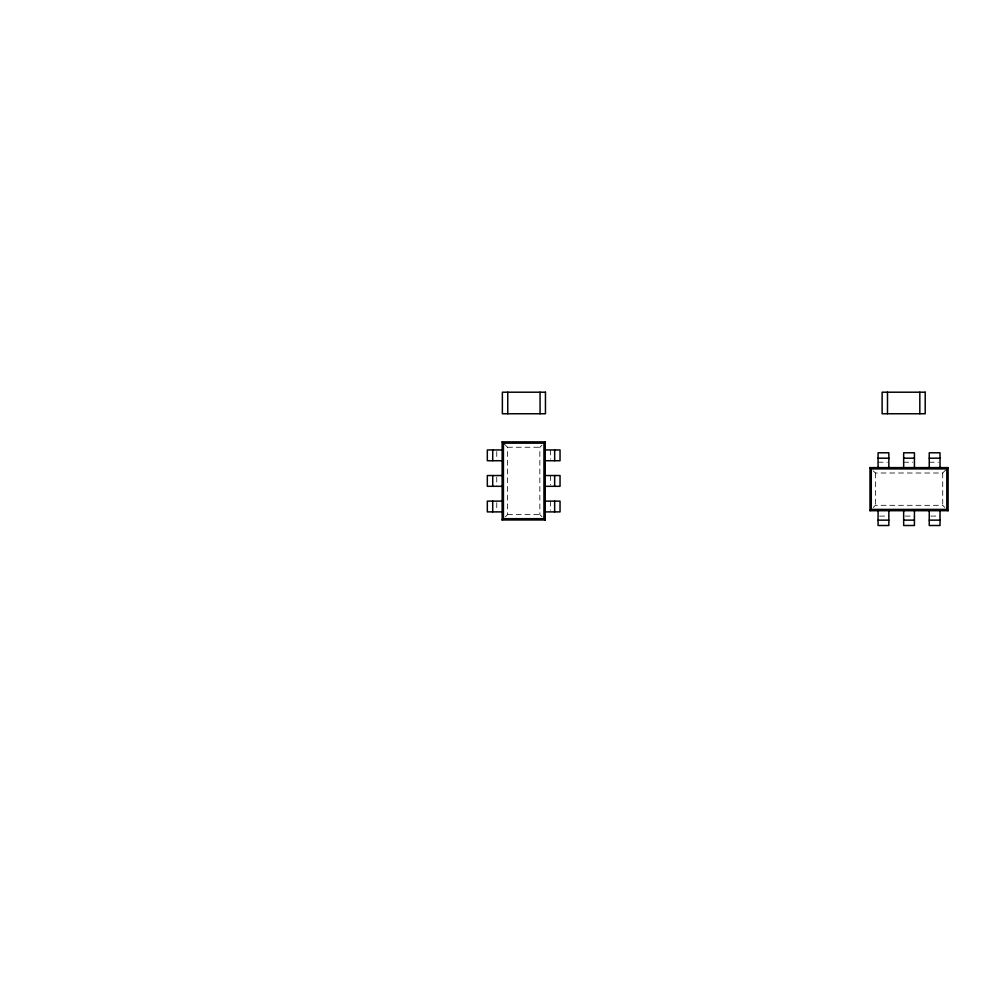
<?xml version="1.0" encoding="UTF-8"?>
<svg xmlns="http://www.w3.org/2000/svg" width="998" height="998" viewBox="0 0 998 998"><rect width="100%" height="100%" fill="white"/><g stroke="black" fill="none" stroke-linecap="round" stroke-linejoin="round"><path stroke-width="0.75" stroke-dasharray="4.99 3.74" d="M542.001 516.739L539.843 514.594L539.843 447.254L542.001 445.108M505.375 516.739L507.52 514.594L507.52 447.254L503.217 442.95M873.225 507.471L875.383 505.312L942.711 505.312L944.869 507.471M873.225 470.844L875.383 473.002L942.711 473.002L947.027 468.686M507.52 447.254L539.843 447.254M878.078 462.224L887.309 462.224M903.664 462.224L912.896 462.224M929.25 462.224L938.482 462.224M507.52 514.594L539.843 514.594M879.612 516.091L888.844 516.091M905.198 516.091L914.43 516.091M930.785 516.091L940.016 516.091M942.711 473.002L942.711 505.312M875.383 473.002L875.383 505.312M550.622 449.948L550.622 459.18M550.622 475.535L550.622 484.766M550.622 501.121L550.622 510.352M496.755 451.495L496.755 460.727M496.755 477.081L496.755 486.313M496.755 502.668L496.755 511.899"/><path stroke-width="1.5" d="M545.232 519.97L543.947 518.686L543.947 443.162L545.232 441.877L502.144 441.877L502.144 519.97L545.232 519.97L545.232 441.877M502.144 519.97L503.429 518.686L503.429 443.162L502.144 441.877M869.994 510.702L871.279 509.417L946.815 509.417L948.1 510.702L948.1 467.613L869.994 467.613L869.994 510.702L948.1 510.702M869.994 467.613L871.279 468.898L946.815 468.898L948.1 467.613M503.429 443.162L543.947 443.162M502.144 449.948L487.323 449.948L487.323 460.727L502.144 460.727M545.232 449.948L560.04 449.948L560.04 460.727L545.232 460.727M878.078 458.182L888.844 458.182M903.664 458.182L914.43 458.182M929.25 458.182L940.016 458.182M502.144 475.535L487.323 475.535L487.323 486.313L502.144 486.313M545.232 475.535L560.04 475.535L560.04 486.313L545.232 486.313M502.144 501.121L487.323 501.121L487.323 511.899L502.144 511.899M545.232 501.121L560.04 501.121L560.04 511.899L545.232 511.899M503.429 518.686L543.947 518.686M878.078 520.133L888.844 520.133M903.664 520.133L914.43 520.133M929.25 520.133L940.016 520.133M946.815 468.898L946.815 509.417M940.016 467.613L940.016 452.793L929.25 452.793L929.25 467.613M940.016 510.702L940.016 525.509L929.25 525.509L929.25 510.702M919.819 392.202L919.819 413.746M914.43 467.613L914.43 452.793L903.664 452.793L903.664 467.613M914.43 510.702L914.43 525.509L903.664 525.509L903.664 510.702M888.844 467.613L888.844 452.793L878.078 452.793L878.078 467.613M888.844 510.702L888.844 525.509L878.078 525.509L878.078 510.702M887.496 392.202L887.496 413.746M871.279 468.898L871.279 509.417M554.663 449.948L554.663 460.727M554.663 475.535L554.663 486.313M554.663 501.121L554.663 511.899M540.068 392.202L540.068 413.746M507.757 392.202L507.757 413.746M492.713 449.948L492.713 460.727M492.713 475.535L492.713 486.313M492.713 501.121L492.713 511.899M545.457 392.202L502.368 392.202L502.368 413.746L545.457 413.746L545.457 392.202M925.208 392.202L882.12 392.202L882.12 413.746L925.208 413.746L925.208 392.202"/></g></svg>
